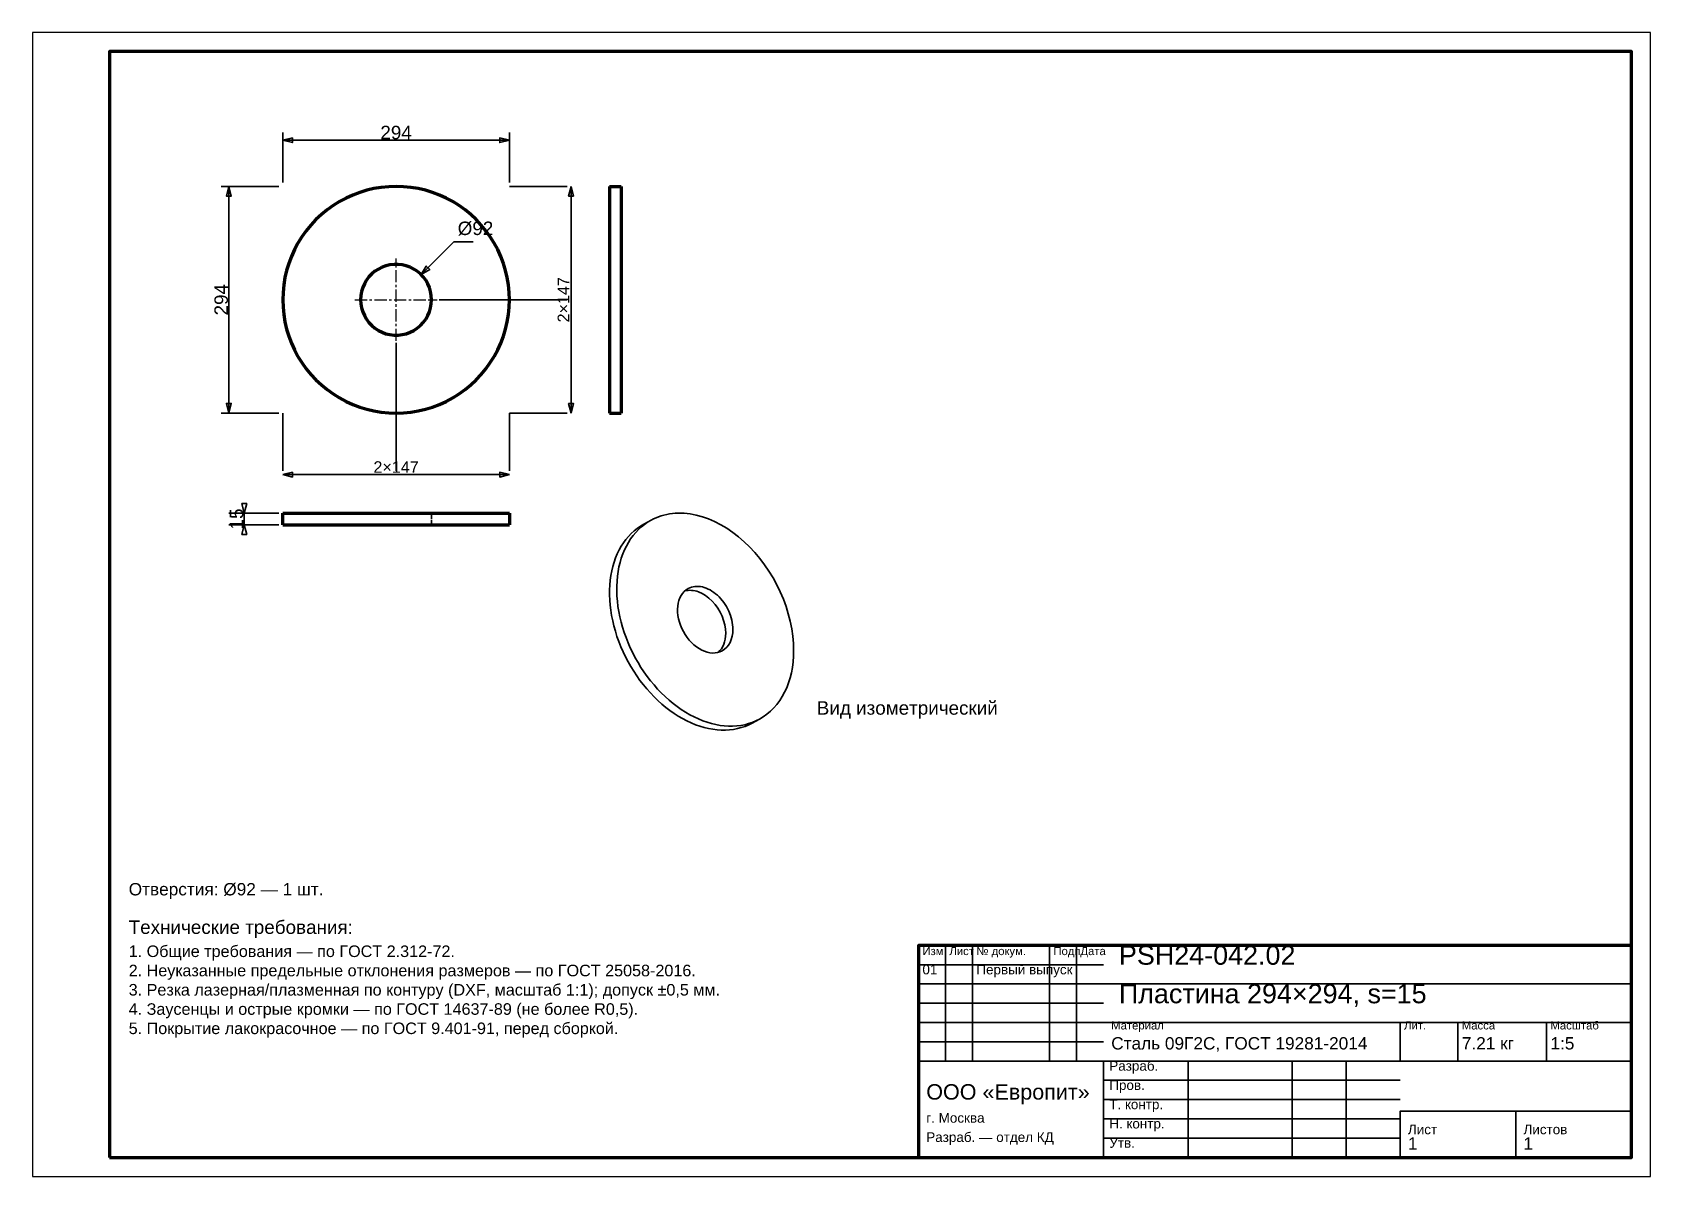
# Model space of a CAD drawing. Header units: millimetres. Extents: x 0 to 420, y 0 to 297.
import ezdxf
from ezdxf.enums import TextEntityAlignment as Align

# ---------------------------------------------------------------- set-up
doc = ezdxf.new("R2010")
doc.units = ezdxf.units.MM
doc.linetypes.add('CENTER', pattern=[5.08, 3.175, -0.635, 0.635, -0.635])
doc.linetypes.add('DASHED', pattern=[1.524, 1.27, -0.254])
doc.styles.add('GOST', font='Arial')

msp = doc.modelspace()

# ---------------------------------------------------------------- linework, layer by layer
at = {"color": 7, "lineweight": 35}
for p, q in [((65, 258), (65, 271)), ((65, 269), (123.8, 269)), ((123.8, 258), (123.8, 271)), ((64, 257), (49, 257)), ((51, 198.2), (51, 257)), ((123.8, 257), (138.8, 257)), ((138.8, 257), (137.8, 257)), ((139.8, 198.2), (139.8, 257)), ((100.91, 234.11), (109.39, 242.59)), ((109.39, 242.59), (114.39, 242.59)), ((105.6, 227.6), (138.8, 227.6)), ((94.4, 216.4), (94.4, 183.2)), ((64, 198.2), (49, 198.2)), ((65, 198.2), (65, 183.2)), ((123.8, 198.2), (123.8, 183.2)), ((123.8, 198.2), (138.8, 198.2)), ((138.8, 198.2), (137.8, 198.2)), ((65, 183.2), (65, 184.2)), ((65, 182.2), (123.8, 182.2)), ((123.8, 183.2), (123.8, 184.2)), ((64, 172.2), (51, 172.2)), ((64, 169.2), (51, 169.2)), ((55, 169.2), (55, 172.2)), ((237, 30), (237, 60)), ((244, 30), (244, 60)), ((264, 30), (264, 60)), ((271, 30), (271, 60)), ((230, 55), (278, 55)), ((230, 50), (278, 50)), ((278, 50), (415, 50)), ((230, 45), (278, 45)), ((230, 40), (278, 40)), ((278, 40), (415, 40)), ((355, 30), (355, 40)), ((370, 30), (370, 40)), ((393, 30), (393, 40)), ((230, 35), (278, 35)), ((230, 30), (278, 30)), ((278, 30), (415, 30)), ((300, 5), (300, 30)), ((327, 5), (327, 30)), ((341, 5), (341, 30)), ((278, 25), (355, 25)), ((278, 20), (355, 20)), ((355, 17), (415, 17)), ((278, 15), (355, 15)), ((278, 10), (355, 10))]:
    msp.add_line(p, q, dxfattribs=at)
at = {"color": 1, "lineweight": 70}
for p, q in [((88.66, 256.44), (86.79, 256)), ((90.56, 256.75), (88.66, 256.44)), ((92.48, 256.94), (90.56, 256.75)), ((94.4, 257), (92.48, 256.94)), ((96.32, 256.94), (94.4, 257)), ((98.24, 256.75), (96.32, 256.94)), ((100.14, 256.44), (98.24, 256.75)), ((102.01, 256), (100.14, 256.44)), ((149.8, 257), (149.8, 256.82)), ((149.8, 257), (152.8, 257)), ((149.8, 256.82), (149.8, 256.26)), ((149.8, 256.26), (149.8, 255.35)), ((152.8, 257), (152.8, 256.82)), ((152.8, 256.82), (152.8, 256.26)), ((152.8, 256.26), (152.8, 255.35)), ((78.07, 252.05), (76.5, 250.92)), ((79.7, 253.06), (78.07, 252.05)), ((81.4, 253.97), (79.7, 253.06)), ((83.15, 254.76), (81.4, 253.97)), ((84.95, 255.44), (83.15, 254.76)), ((86.79, 256), (84.95, 255.44)), ((103.85, 255.44), (102.01, 256)), ((105.65, 254.76), (103.85, 255.44)), ((107.4, 253.97), (105.65, 254.76)), ((109.1, 253.06), (107.4, 253.97)), ((110.73, 252.05), (109.1, 253.06)), ((112.3, 250.92), (110.73, 252.05)), ((149.8, 255.35), (149.8, 254.09)), ((149.8, 254.09), (149.8, 252.49)), ((149.8, 252.49), (149.8, 250.59)), ((152.8, 255.35), (152.8, 254.09)), ((152.8, 254.09), (152.8, 252.49)), ((152.8, 252.49), (152.8, 250.59)), ((73.61, 248.39), (72.3, 246.98)), ((75.02, 249.7), (73.61, 248.39)), ((76.5, 250.92), (75.02, 249.7)), ((113.78, 249.7), (112.3, 250.92)), ((115.19, 248.39), (113.78, 249.7)), ((116.5, 246.98), (115.19, 248.39)), ((149.8, 250.59), (149.8, 248.39)), ((149.8, 248.39), (149.8, 245.93)), ((152.8, 250.59), (152.8, 248.39)), ((152.8, 248.39), (152.8, 245.93)), ((69.95, 243.93), (68.94, 242.3)), ((71.08, 245.5), (69.95, 243.93)), ((72.3, 246.98), (71.08, 245.5)), ((117.72, 245.5), (116.5, 246.98)), ((118.85, 243.93), (117.72, 245.5)), ((119.86, 242.3), (118.85, 243.93)), ((149.8, 245.93), (149.8, 243.24)), ((152.8, 245.93), (152.8, 243.24)), ((68.03, 240.6), (67.24, 238.85)), ((68.94, 242.3), (68.03, 240.6)), ((120.77, 240.6), (119.86, 242.3)), ((121.56, 238.85), (120.77, 240.6)), ((149.8, 243.24), (149.8, 240.36)), ((149.8, 240.36), (149.8, 237.31)), ((152.8, 243.24), (152.8, 240.36)), ((152.8, 240.36), (152.8, 237.31)), ((66, 235.21), (65.56, 233.34)), ((66.56, 237.05), (66, 235.21)), ((67.24, 238.85), (66.56, 237.05)), ((89.8, 235.57), (88.91, 234.98)), ((90.76, 236.05), (89.8, 235.57)), ((91.76, 236.41), (90.76, 236.05)), ((92.8, 236.66), (91.76, 236.41)), ((93.87, 236.78), (92.8, 236.66)), ((94.93, 236.78), (93.87, 236.78)), ((96, 236.66), (94.93, 236.78)), ((97.04, 236.41), (96, 236.66)), ((98.04, 236.05), (97.04, 236.41)), ((99, 235.57), (98.04, 236.05)), ((99.89, 234.98), (99, 235.57)), ((122.24, 237.05), (121.56, 238.85)), ((122.8, 235.21), (122.24, 237.05)), ((123.24, 233.34), (122.8, 235.21)), ((149.8, 237.31), (149.8, 234.14)), ((152.8, 237.31), (152.8, 234.14)), ((65.25, 231.44), (65.06, 229.52)), ((65.56, 233.34), (65.25, 231.44)), ((86.18, 231.73), (85.75, 230.75)), ((86.71, 232.66), (86.18, 231.73)), ((87.35, 233.51), (86.71, 232.66)), ((88.09, 234.29), (87.35, 233.51)), ((88.91, 234.98), (88.09, 234.29)), ((100.71, 234.29), (99.89, 234.98)), ((101.45, 233.51), (100.71, 234.29)), ((102.09, 232.66), (101.45, 233.51)), ((102.62, 231.73), (102.09, 232.66)), ((103.05, 230.75), (102.62, 231.73)), ((123.55, 231.44), (123.24, 233.34)), ((123.74, 229.52), (123.55, 231.44)), ((149.8, 234.14), (149.8, 230.89)), ((152.8, 234.14), (152.8, 230.89)), ((65.06, 229.52), (65, 227.6)), ((65, 227.6), (65.06, 225.68)), ((85.26, 228.67), (85.2, 227.6)), ((85.2, 227.6), (85.26, 226.53)), ((85.45, 229.72), (85.26, 228.67)), ((85.75, 230.75), (85.45, 229.72)), ((103.35, 229.72), (103.05, 230.75)), ((103.54, 228.67), (103.35, 229.72)), ((103.6, 227.6), (103.54, 228.67)), ((103.54, 226.53), (103.6, 227.6)), ((123.8, 227.6), (123.74, 229.52)), ((123.74, 225.68), (123.8, 227.6)), ((149.8, 230.89), (149.8, 227.6)), ((149.8, 227.6), (149.8, 224.31)), ((152.8, 230.89), (152.8, 227.6)), ((152.8, 227.6), (152.8, 224.31)), ((65.06, 225.68), (65.25, 223.76)), ((65.25, 223.76), (65.56, 221.86)), ((85.26, 226.53), (85.45, 225.48)), ((85.45, 225.48), (85.75, 224.45)), ((85.75, 224.45), (86.18, 223.47)), ((86.18, 223.47), (86.71, 222.54)), ((102.09, 222.54), (102.62, 223.47)), ((102.62, 223.47), (103.05, 224.45)), ((103.05, 224.45), (103.35, 225.48)), ((103.35, 225.48), (103.54, 226.53)), ((123.24, 221.86), (123.55, 223.76)), ((123.55, 223.76), (123.74, 225.68)), ((149.8, 224.31), (149.8, 221.06)), ((152.8, 224.31), (152.8, 221.06)), ((65.56, 221.86), (66, 219.99)), ((66, 219.99), (66.56, 218.15)), ((86.71, 222.54), (87.35, 221.69)), ((87.35, 221.69), (88.09, 220.91)), ((88.09, 220.91), (88.91, 220.22)), ((88.91, 220.22), (89.8, 219.63)), ((89.8, 219.63), (90.76, 219.15)), ((90.76, 219.15), (91.76, 218.79)), ((91.76, 218.79), (92.8, 218.54)), ((92.8, 218.54), (93.87, 218.42)), ((93.87, 218.42), (94.93, 218.42)), ((94.93, 218.42), (96, 218.54)), ((96, 218.54), (97.04, 218.79)), ((97.04, 218.79), (98.04, 219.15)), ((98.04, 219.15), (99, 219.63)), ((99, 219.63), (99.89, 220.22)), ((99.89, 220.22), (100.71, 220.91)), ((100.71, 220.91), (101.45, 221.69)), ((101.45, 221.69), (102.09, 222.54)), ((122.24, 218.15), (122.8, 219.99)), ((122.8, 219.99), (123.24, 221.86)), ((149.8, 221.06), (149.8, 217.89)), ((152.8, 221.06), (152.8, 217.89)), ((66.56, 218.15), (67.24, 216.35)), ((67.24, 216.35), (68.03, 214.6)), ((68.03, 214.6), (68.94, 212.9)), ((119.86, 212.9), (120.77, 214.6)), ((120.77, 214.6), (121.56, 216.35)), ((121.56, 216.35), (122.24, 218.15)), ((149.8, 217.89), (149.8, 214.84)), ((149.8, 214.84), (149.8, 211.96)), ((152.8, 217.89), (152.8, 214.84)), ((152.8, 214.84), (152.8, 211.96)), ((68.94, 212.9), (69.95, 211.27)), ((69.95, 211.27), (71.08, 209.7)), ((117.72, 209.7), (118.85, 211.27)), ((118.85, 211.27), (119.86, 212.9)), ((149.8, 211.96), (149.8, 209.27)), ((152.8, 211.96), (152.8, 209.27)), ((71.08, 209.7), (72.3, 208.22)), ((72.3, 208.22), (73.61, 206.81)), ((73.61, 206.81), (75.02, 205.5)), ((113.78, 205.5), (115.19, 206.81)), ((115.19, 206.81), (116.5, 208.22)), ((116.5, 208.22), (117.72, 209.7)), ((149.8, 209.27), (149.8, 206.81)), ((149.8, 206.81), (149.8, 204.61)), ((152.8, 209.27), (152.8, 206.81)), ((152.8, 206.81), (152.8, 204.61)), ((75.02, 205.5), (76.5, 204.28)), ((76.5, 204.28), (78.07, 203.15)), ((78.07, 203.15), (79.7, 202.14)), ((79.7, 202.14), (81.4, 201.23)), ((107.4, 201.23), (109.1, 202.14)), ((109.1, 202.14), (110.73, 203.15)), ((110.73, 203.15), (112.3, 204.28)), ((112.3, 204.28), (113.78, 205.5)), ((149.8, 204.61), (149.8, 202.71)), ((149.8, 202.71), (149.8, 201.11)), ((152.8, 204.61), (152.8, 202.71)), ((152.8, 202.71), (152.8, 201.11)), ((81.4, 201.23), (83.15, 200.44)), ((83.15, 200.44), (84.95, 199.76)), ((84.95, 199.76), (86.79, 199.2)), ((86.79, 199.2), (88.66, 198.76)), ((88.66, 198.76), (90.56, 198.45)), ((90.56, 198.45), (92.48, 198.26)), ((92.48, 198.26), (94.4, 198.2)), ((94.4, 198.2), (96.32, 198.26)), ((96.32, 198.26), (98.24, 198.45)), ((98.24, 198.45), (100.14, 198.76)), ((100.14, 198.76), (102.01, 199.2)), ((102.01, 199.2), (103.85, 199.76)), ((103.85, 199.76), (105.65, 200.44)), ((105.65, 200.44), (107.4, 201.23)), ((149.8, 201.11), (149.8, 199.85)), ((149.8, 199.85), (149.8, 198.94)), ((149.8, 198.94), (149.8, 198.38)), ((149.8, 198.38), (149.8, 198.2)), ((149.8, 198.2), (152.8, 198.2)), ((152.8, 201.11), (152.8, 199.85)), ((152.8, 199.85), (152.8, 198.94)), ((152.8, 198.94), (152.8, 198.38)), ((152.8, 198.38), (152.8, 198.2)), ((65, 172.2), (65.74, 172.2)), ((65, 169.2), (65, 172.2)), ((65, 169.2), (65.74, 169.2)), ((65.74, 172.2), (67.91, 172.2)), ((65.74, 169.2), (67.91, 169.2)), ((67.91, 172.2), (71.41, 172.2)), ((67.91, 169.2), (71.41, 169.2)), ((71.41, 172.2), (76.07, 172.2)), ((71.41, 169.2), (76.07, 169.2)), ((76.07, 172.2), (81.64, 172.2)), ((76.07, 169.2), (81.64, 169.2)), ((81.64, 172.2), (87.86, 172.2)), ((81.64, 169.2), (87.86, 169.2)), ((87.86, 172.2), (94.4, 172.2)), ((87.86, 169.2), (94.4, 169.2)), ((94.4, 172.2), (100.94, 172.2)), ((94.4, 169.2), (100.94, 169.2)), ((100.94, 172.2), (107.16, 172.2)), ((100.94, 169.2), (107.16, 169.2)), ((107.16, 172.2), (112.73, 172.2)), ((107.16, 169.2), (112.73, 169.2)), ((112.73, 172.2), (117.39, 172.2)), ((112.73, 169.2), (117.39, 169.2)), ((117.39, 172.2), (120.89, 172.2)), ((117.39, 169.2), (120.89, 169.2)), ((120.89, 172.2), (123.06, 172.2)), ((120.89, 169.2), (123.06, 169.2)), ((123.06, 172.2), (123.8, 172.2)), ((123.06, 169.2), (123.8, 169.2)), ((123.8, 172.2), (123.8, 169.2))]:
    msp.add_line(p, q, dxfattribs=at)
at = {"color": 5, "linetype": 'DASHED', "lineweight": 35}
for p, q in [((88.66, 256.44), (86.79, 256)), ((90.56, 256.75), (88.66, 256.44)), ((92.48, 256.94), (90.56, 256.75)), ((94.4, 257), (92.48, 256.94)), ((96.32, 256.94), (94.4, 257)), ((98.24, 256.75), (96.32, 256.94)), ((100.14, 256.44), (98.24, 256.75)), ((102.01, 256), (100.14, 256.44)), ((149.8, 256.26), (149.8, 257)), ((149.8, 254.09), (149.8, 256.26)), ((152.8, 256.26), (152.8, 257)), ((152.8, 254.09), (152.8, 256.26)), ((78.07, 252.05), (76.5, 250.92)), ((79.7, 253.06), (78.07, 252.05)), ((81.4, 253.97), (79.7, 253.06)), ((83.15, 254.76), (81.4, 253.97)), ((84.95, 255.44), (83.15, 254.76)), ((86.79, 256), (84.95, 255.44)), ((103.85, 255.44), (102.01, 256)), ((105.65, 254.76), (103.85, 255.44)), ((107.4, 253.97), (105.65, 254.76)), ((109.1, 253.06), (107.4, 253.97)), ((110.73, 252.05), (109.1, 253.06)), ((112.3, 250.92), (110.73, 252.05)), ((149.8, 250.59), (149.8, 254.09)), ((152.8, 250.59), (152.8, 254.09)), ((73.61, 248.39), (72.3, 246.98)), ((75.02, 249.7), (73.61, 248.39)), ((76.5, 250.92), (75.02, 249.7)), ((113.78, 249.7), (112.3, 250.92)), ((115.19, 248.39), (113.78, 249.7)), ((116.5, 246.98), (115.19, 248.39)), ((149.8, 245.93), (149.8, 250.59)), ((152.8, 245.93), (152.8, 250.59)), ((69.95, 243.93), (68.94, 242.3)), ((71.08, 245.5), (69.95, 243.93)), ((72.3, 246.98), (71.08, 245.5)), ((117.72, 245.5), (116.5, 246.98)), ((118.85, 243.93), (117.72, 245.5)), ((119.86, 242.3), (118.85, 243.93)), ((149.8, 240.36), (149.8, 245.93)), ((152.8, 240.36), (152.8, 245.93)), ((68.03, 240.6), (67.24, 238.85)), ((68.94, 242.3), (68.03, 240.6)), ((120.77, 240.6), (119.86, 242.3)), ((121.56, 238.85), (120.77, 240.6)), ((149.8, 234.14), (149.8, 240.36)), ((152.8, 234.14), (152.8, 240.36)), ((66, 235.21), (65.56, 233.34)), ((66.56, 237.05), (66, 235.21)), ((67.24, 238.85), (66.56, 237.05)), ((88.91, 234.98), (89.8, 235.57)), ((89.8, 235.57), (90.76, 236.05)), ((90.76, 236.05), (91.76, 236.41)), ((91.76, 236.41), (92.8, 236.66)), ((92.8, 236.66), (93.87, 236.78)), ((93.87, 236.78), (94.93, 236.78)), ((94.93, 236.78), (96, 236.66)), ((96, 236.66), (97.04, 236.41)), ((97.04, 236.41), (98.04, 236.05)), ((98.04, 236.05), (99, 235.57)), ((99, 235.57), (99.89, 234.98)), ((122.24, 237.05), (121.56, 238.85)), ((122.8, 235.21), (122.24, 237.05)), ((123.24, 233.34), (122.8, 235.21)), ((149.8, 236.74), (149.8, 236.8)), ((149.8, 236.8), (149.8, 236.57)), ((149.8, 236.57), (149.8, 236.74)), ((149.8, 236.28), (149.8, 236.57)), ((149.8, 236.57), (149.8, 235.89)), ((149.8, 235.89), (149.8, 236.28)), ((149.8, 235.39), (149.8, 235.89)), ((149.8, 235.89), (149.8, 234.79)), ((149.8, 234.79), (149.8, 235.39)), ((152.8, 236.57), (152.8, 236.8)), ((152.8, 236.8), (152.8, 236.74)), ((152.8, 236.74), (152.8, 236.57)), ((152.8, 235.89), (152.8, 236.57)), ((152.8, 236.57), (152.8, 236.28)), ((152.8, 236.28), (152.8, 235.89)), ((152.8, 234.79), (152.8, 235.89)), ((152.8, 235.89), (152.8, 235.39)), ((152.8, 235.39), (152.8, 234.79)), ((65.25, 231.44), (65.06, 229.52)), ((65.56, 233.34), (65.25, 231.44)), ((85.75, 230.75), (86.18, 231.73)), ((86.18, 231.73), (86.71, 232.66)), ((86.71, 232.66), (87.35, 233.51)), ((87.35, 233.51), (88.09, 234.29)), ((88.09, 234.29), (88.91, 234.98)), ((99.89, 234.98), (100.71, 234.29)), ((100.71, 234.29), (101.45, 233.51)), ((101.45, 233.51), (102.09, 232.66)), ((102.09, 232.66), (102.62, 231.73)), ((102.62, 231.73), (103.05, 230.75)), ((123.55, 231.44), (123.24, 233.34)), ((123.74, 229.52), (123.55, 231.44)), ((149.8, 234.11), (149.8, 234.79)), ((149.8, 234.79), (149.8, 233.34)), ((149.8, 227.6), (149.8, 234.14)), ((149.8, 233.34), (149.8, 234.11)), ((149.8, 232.49), (149.8, 233.34)), ((149.8, 233.34), (149.8, 231.59)), ((149.8, 231.59), (149.8, 232.49)), ((149.8, 230.64), (149.8, 231.59)), ((149.8, 231.59), (149.8, 229.65)), ((152.8, 233.34), (152.8, 234.79)), ((152.8, 234.79), (152.8, 234.11)), ((152.8, 227.6), (152.8, 234.14)), ((152.8, 234.11), (152.8, 233.34)), ((152.8, 231.59), (152.8, 233.34)), ((152.8, 233.34), (152.8, 232.49)), ((152.8, 232.49), (152.8, 231.59)), ((152.8, 229.65), (152.8, 231.59)), ((152.8, 231.59), (152.8, 230.64)), ((65.06, 229.52), (65, 227.6)), ((65, 227.6), (65.06, 225.68)), ((85.2, 227.6), (85.26, 228.67)), ((85.26, 226.53), (85.2, 227.6)), ((85.26, 228.67), (85.45, 229.72)), ((85.45, 229.72), (85.75, 230.75)), ((103.05, 230.75), (103.35, 229.72)), ((103.35, 229.72), (103.54, 228.67)), ((103.54, 228.67), (103.6, 227.6)), ((103.6, 227.6), (103.54, 226.53)), ((123.8, 227.6), (123.74, 229.52)), ((123.74, 225.68), (123.8, 227.6)), ((149.8, 229.65), (149.8, 230.64)), ((149.8, 228.63), (149.8, 229.65)), ((149.8, 229.65), (149.8, 227.6)), ((149.8, 227.6), (149.8, 228.63)), ((149.8, 227.6), (149.8, 225.55)), ((149.8, 226.57), (149.8, 227.6)), ((149.8, 221.06), (149.8, 227.6)), ((152.8, 230.64), (152.8, 229.65)), ((152.8, 227.6), (152.8, 229.65)), ((152.8, 229.65), (152.8, 228.63)), ((152.8, 228.63), (152.8, 227.6)), ((152.8, 227.6), (152.8, 226.57)), ((152.8, 225.55), (152.8, 227.6)), ((152.8, 221.06), (152.8, 227.6)), ((65.06, 225.68), (65.25, 223.76)), ((65.25, 223.76), (65.56, 221.86)), ((85.45, 225.48), (85.26, 226.53)), ((85.75, 224.45), (85.45, 225.48)), ((86.18, 223.47), (85.75, 224.45)), ((86.71, 222.54), (86.18, 223.47)), ((102.62, 223.47), (102.09, 222.54)), ((103.05, 224.45), (102.62, 223.47)), ((103.35, 225.48), (103.05, 224.45)), ((103.54, 226.53), (103.35, 225.48)), ((123.24, 221.86), (123.55, 223.76)), ((123.55, 223.76), (123.74, 225.68)), ((149.8, 225.55), (149.8, 226.57)), ((149.8, 225.55), (149.8, 223.61)), ((149.8, 224.56), (149.8, 225.55)), ((149.8, 223.61), (149.8, 224.56)), ((149.8, 223.61), (149.8, 221.86)), ((149.8, 222.71), (149.8, 223.61)), ((149.8, 221.86), (149.8, 222.71)), ((152.8, 226.57), (152.8, 225.55)), ((152.8, 225.55), (152.8, 224.56)), ((152.8, 223.61), (152.8, 225.55)), ((152.8, 224.56), (152.8, 223.61)), ((152.8, 223.61), (152.8, 222.71)), ((152.8, 221.86), (152.8, 223.61)), ((152.8, 222.71), (152.8, 221.86)), ((65.56, 221.86), (66, 219.99)), ((66, 219.99), (66.56, 218.15)), ((87.35, 221.69), (86.71, 222.54)), ((88.09, 220.91), (87.35, 221.69)), ((88.91, 220.22), (88.09, 220.91)), ((89.8, 219.63), (88.91, 220.22)), ((90.76, 219.15), (89.8, 219.63)), ((91.76, 218.79), (90.76, 219.15)), ((92.8, 218.54), (91.76, 218.79)), ((93.87, 218.42), (92.8, 218.54)), ((94.93, 218.42), (93.87, 218.42)), ((96, 218.54), (94.93, 218.42)), ((97.04, 218.79), (96, 218.54)), ((98.04, 219.15), (97.04, 218.79)), ((99, 219.63), (98.04, 219.15)), ((99.89, 220.22), (99, 219.63)), ((100.71, 220.91), (99.89, 220.22)), ((101.45, 221.69), (100.71, 220.91)), ((102.09, 222.54), (101.45, 221.69)), ((122.24, 218.15), (122.8, 219.99)), ((122.8, 219.99), (123.24, 221.86)), ((149.8, 221.86), (149.8, 220.41)), ((149.8, 221.09), (149.8, 221.86)), ((149.8, 220.41), (149.8, 221.09)), ((149.8, 214.84), (149.8, 221.06)), ((149.8, 220.41), (149.8, 219.31)), ((149.8, 219.81), (149.8, 220.41)), ((149.8, 219.31), (149.8, 219.81)), ((149.8, 219.31), (149.8, 218.63)), ((149.8, 218.92), (149.8, 219.31)), ((149.8, 218.63), (149.8, 218.92)), ((149.8, 218.63), (149.8, 218.4)), ((149.8, 218.46), (149.8, 218.63)), ((149.8, 218.4), (149.8, 218.46)), ((152.8, 221.86), (152.8, 221.09)), ((152.8, 220.41), (152.8, 221.86)), ((152.8, 221.09), (152.8, 220.41)), ((152.8, 214.84), (152.8, 221.06)), ((152.8, 220.41), (152.8, 219.81)), ((152.8, 219.31), (152.8, 220.41)), ((152.8, 219.81), (152.8, 219.31)), ((152.8, 219.31), (152.8, 218.92)), ((152.8, 218.63), (152.8, 219.31)), ((152.8, 218.92), (152.8, 218.63)), ((152.8, 218.63), (152.8, 218.46)), ((152.8, 218.4), (152.8, 218.63)), ((152.8, 218.46), (152.8, 218.4)), ((66.56, 218.15), (67.24, 216.35)), ((67.24, 216.35), (68.03, 214.6)), ((68.03, 214.6), (68.94, 212.9)), ((119.86, 212.9), (120.77, 214.6)), ((120.77, 214.6), (121.56, 216.35)), ((121.56, 216.35), (122.24, 218.15)), ((149.8, 209.27), (149.8, 214.84)), ((152.8, 209.27), (152.8, 214.84)), ((68.94, 212.9), (69.95, 211.27)), ((69.95, 211.27), (71.08, 209.7)), ((117.72, 209.7), (118.85, 211.27)), ((118.85, 211.27), (119.86, 212.9)), ((71.08, 209.7), (72.3, 208.22)), ((72.3, 208.22), (73.61, 206.81)), ((73.61, 206.81), (75.02, 205.5)), ((113.78, 205.5), (115.19, 206.81)), ((115.19, 206.81), (116.5, 208.22)), ((116.5, 208.22), (117.72, 209.7)), ((149.8, 204.61), (149.8, 209.27)), ((152.8, 204.61), (152.8, 209.27)), ((75.02, 205.5), (76.5, 204.28)), ((76.5, 204.28), (78.07, 203.15)), ((78.07, 203.15), (79.7, 202.14)), ((79.7, 202.14), (81.4, 201.23)), ((107.4, 201.23), (109.1, 202.14)), ((109.1, 202.14), (110.73, 203.15)), ((110.73, 203.15), (112.3, 204.28)), ((112.3, 204.28), (113.78, 205.5)), ((149.8, 201.11), (149.8, 204.61)), ((152.8, 201.11), (152.8, 204.61)), ((81.4, 201.23), (83.15, 200.44)), ((83.15, 200.44), (84.95, 199.76)), ((84.95, 199.76), (86.79, 199.2)), ((86.79, 199.2), (88.66, 198.76)), ((88.66, 198.76), (90.56, 198.45)), ((90.56, 198.45), (92.48, 198.26)), ((92.48, 198.26), (94.4, 198.2)), ((94.4, 198.2), (96.32, 198.26)), ((96.32, 198.26), (98.24, 198.45)), ((98.24, 198.45), (100.14, 198.76)), ((100.14, 198.76), (102.01, 199.2)), ((102.01, 199.2), (103.85, 199.76)), ((103.85, 199.76), (105.65, 200.44)), ((105.65, 200.44), (107.4, 201.23)), ((149.8, 198.94), (149.8, 201.11)), ((149.8, 198.2), (149.8, 198.94)), ((152.8, 198.94), (152.8, 201.11)), ((152.8, 198.2), (152.8, 198.94)), ((65.74, 172.2), (65, 172.2)), ((65.74, 169.2), (65, 169.2)), ((67.91, 172.2), (65.74, 172.2)), ((67.91, 169.2), (65.74, 169.2)), ((71.41, 172.2), (67.91, 172.2)), ((71.41, 169.2), (67.91, 169.2)), ((76.07, 172.2), (71.41, 172.2)), ((76.07, 169.2), (71.41, 169.2)), ((81.64, 172.2), (76.07, 172.2)), ((81.64, 169.2), (76.07, 169.2)), ((87.86, 172.2), (81.64, 172.2)), ((87.86, 169.2), (81.64, 169.2)), ((85.43, 172.2), (85.2, 172.2)), ((85.2, 172.2), (85.43, 172.2)), ((85.43, 169.2), (85.2, 169.2)), ((85.2, 169.2), (85.43, 169.2)), ((86.11, 172.2), (85.43, 172.2)), ((85.43, 172.2), (86.11, 172.2)), ((86.11, 169.2), (85.43, 169.2)), ((85.43, 169.2), (86.11, 169.2)), ((87.21, 172.2), (86.11, 172.2)), ((86.11, 172.2), (87.21, 172.2)), ((87.21, 169.2), (86.11, 169.2)), ((86.11, 169.2), (87.21, 169.2)), ((88.66, 172.2), (87.21, 172.2)), ((87.21, 172.2), (88.66, 172.2)), ((88.66, 169.2), (87.21, 169.2)), ((87.21, 169.2), (88.66, 169.2)), ((94.4, 172.2), (87.86, 172.2)), ((94.4, 169.2), (87.86, 169.2)), ((90.41, 172.2), (88.66, 172.2)), ((88.66, 172.2), (90.41, 172.2)), ((90.41, 169.2), (88.66, 169.2)), ((88.66, 169.2), (90.41, 169.2)), ((92.35, 172.2), (90.41, 172.2)), ((90.41, 172.2), (92.35, 172.2)), ((92.35, 169.2), (90.41, 169.2)), ((90.41, 169.2), (92.35, 169.2)), ((94.4, 172.2), (92.35, 172.2)), ((92.35, 172.2), (94.4, 172.2)), ((94.4, 169.2), (92.35, 169.2)), ((92.35, 169.2), (94.4, 169.2)), ((96.45, 172.2), (94.4, 172.2)), ((94.4, 172.2), (96.45, 172.2)), ((100.94, 172.2), (94.4, 172.2)), ((96.45, 169.2), (94.4, 169.2)), ((94.4, 169.2), (96.45, 169.2)), ((100.94, 169.2), (94.4, 169.2)), ((98.39, 172.2), (96.45, 172.2)), ((96.45, 172.2), (98.39, 172.2)), ((98.39, 169.2), (96.45, 169.2)), ((96.45, 169.2), (98.39, 169.2)), ((100.14, 172.2), (98.39, 172.2)), ((98.39, 172.2), (100.14, 172.2)), ((100.14, 169.2), (98.39, 169.2)), ((98.39, 169.2), (100.14, 169.2)), ((101.59, 172.2), (100.14, 172.2)), ((100.14, 172.2), (101.59, 172.2)), ((101.59, 169.2), (100.14, 169.2)), ((100.14, 169.2), (101.59, 169.2)), ((107.16, 172.2), (100.94, 172.2)), ((107.16, 169.2), (100.94, 169.2)), ((102.69, 172.2), (101.59, 172.2)), ((101.59, 172.2), (102.69, 172.2)), ((102.69, 169.2), (101.59, 169.2)), ((101.59, 169.2), (102.69, 169.2)), ((103.37, 172.2), (102.69, 172.2)), ((102.69, 172.2), (103.37, 172.2)), ((103.37, 169.2), (102.69, 169.2)), ((102.69, 169.2), (103.37, 169.2)), ((103.6, 172.2), (103.37, 172.2)), ((103.37, 172.2), (103.6, 172.2)), ((103.6, 169.2), (103.37, 169.2)), ((103.37, 169.2), (103.6, 169.2)), ((103.6, 169.2), (103.6, 172.2)), ((112.73, 172.2), (107.16, 172.2)), ((112.73, 169.2), (107.16, 169.2)), ((117.39, 172.2), (112.73, 172.2)), ((117.39, 169.2), (112.73, 169.2)), ((120.89, 172.2), (117.39, 172.2)), ((120.89, 169.2), (117.39, 169.2)), ((123.06, 172.2), (120.89, 172.2)), ((123.06, 169.2), (120.89, 169.2)), ((123.8, 172.2), (123.06, 172.2)), ((123.8, 169.2), (123.06, 169.2))]:
    msp.add_line(p, q, dxfattribs=at)
at = {"color": 4, "linetype": 'CENTER', "lineweight": 25}
for p, q in [((94.4, 216.9), (94.4, 238.3)), ((83.7, 227.6), (105.1, 227.6))]:
    msp.add_line(p, q, dxfattribs=at)
at = {"color": 1, "lineweight": 35}
for p, q in [((156.18, 167.63), (156.98, 168.26)), ((156.98, 168.26), (157.82, 168.84)), ((157.29, 167.95), (158.05, 168.65)), ((157.82, 168.84), (158.69, 169.36)), ((158.05, 168.65), (158.85, 169.28)), ((160.56, 170.38), (158.69, 169.36)), ((158.85, 169.28), (159.69, 169.86)), ((159.69, 169.86), (160.56, 170.38)), ((160.56, 170.38), (161.2, 170.71)), ((161.2, 170.71), (161.86, 171)), ((161.86, 171), (162.53, 171.27)), ((162.53, 171.27), (163.22, 171.5)), ((163.22, 171.5), (163.92, 171.7)), ((163.92, 171.7), (164.64, 171.87)), ((164.64, 171.87), (165.36, 172)), ((165.36, 172), (166.1, 172.1)), ((166.1, 172.1), (166.85, 172.17)), ((166.85, 172.17), (167.6, 172.2)), ((167.6, 172.2), (168.37, 172.2)), ((168.37, 172.2), (169.14, 172.17)), ((169.14, 172.17), (169.92, 172.1)), ((169.92, 172.1), (170.71, 172)), ((170.71, 172), (172.29, 171.7)), ((172.29, 171.7), (173.89, 171.26)), ((173.89, 171.26), (175.49, 170.7)), ((175.49, 170.7), (177.08, 170.01)), ((177.08, 170.01), (178.67, 169.2)), ((178.67, 169.2), (180.23, 168.27)), ((180.23, 168.27), (181.77, 167.22)), ((152.82, 163.61), (153.4, 164.52)), ((153.4, 164.52), (154.03, 165.38)), ((154.03, 165.38), (154.7, 166.18)), ((154.16, 163.67), (154.69, 164.63)), ((154.69, 164.63), (155.27, 165.54)), ((154.7, 166.18), (155.42, 166.93)), ((155.27, 165.54), (155.9, 166.4)), ((155.42, 166.93), (156.18, 167.63)), ((155.9, 166.4), (156.58, 167.2)), ((156.58, 167.2), (157.29, 167.95)), ((181.77, 167.22), (183.27, 166.06)), ((183.27, 166.06), (184.73, 164.8)), ((184.73, 164.8), (186.14, 163.44)), ((150.98, 159.51), (151.36, 160.6)), ((151.36, 160.6), (151.8, 161.65)), ((151.8, 161.65), (152.28, 162.65)), ((152.28, 162.65), (152.82, 163.61)), ((152.52, 159.41), (152.85, 160.53)), ((152.85, 160.53), (153.24, 161.62)), ((153.24, 161.62), (153.67, 162.67)), ((153.67, 162.67), (154.16, 163.67)), ((186.14, 163.44), (187.5, 161.98)), ((187.5, 161.98), (188.79, 160.45)), ((188.79, 160.45), (190.01, 158.83)), ((149.98, 154.8), (150.15, 156.03)), ((150.15, 156.03), (150.37, 157.23)), ((150.37, 157.23), (150.65, 158.39)), ((150.65, 158.39), (150.98, 159.51)), ((151.74, 154.57), (151.85, 155.83)), ((151.85, 155.83), (152.02, 157.05)), ((152.02, 157.05), (152.24, 158.25)), ((152.24, 158.25), (152.52, 159.41)), ((190.01, 158.83), (191.16, 157.15)), ((191.16, 157.15), (192.23, 155.41)), ((192.23, 155.41), (193.21, 153.61)), ((149.8, 152.28), (149.86, 153.55)), ((149.8, 150.98), (149.8, 152.28)), ((149.86, 153.55), (149.98, 154.8)), ((151.67, 152), (151.68, 153.3)), ((151.73, 150.68), (151.67, 152)), ((151.68, 153.3), (151.74, 154.57)), ((168.77, 151.39), (168.39, 150.84)), ((169.2, 151.88), (168.77, 151.39)), ((169.69, 152.3), (169.2, 151.88)), ((169.35, 152.02), (169.76, 152.11)), ((170.23, 152.64), (169.69, 152.3)), ((169.76, 152.11), (170.19, 152.17)), ((170.19, 152.17), (170.63, 152.19)), ((170.63, 152.83), (170.23, 152.64)), ((171.06, 152.99), (170.63, 152.83)), ((170.63, 152.19), (171.08, 152.17)), ((171.5, 153.1), (171.06, 152.99)), ((171.08, 152.17), (171.53, 152.12)), ((171.96, 153.18), (171.5, 153.1)), ((171.53, 152.12), (171.99, 152.04)), ((172.43, 153.21), (171.96, 153.18)), ((171.99, 152.04), (172.45, 151.92)), ((172.91, 153.2), (172.43, 153.21)), ((172.45, 151.92), (172.91, 151.76)), ((173.4, 153.14), (172.91, 153.2)), ((172.91, 151.76), (173.84, 151.35)), ((173.9, 153.05), (173.4, 153.14)), ((173.84, 151.35), (174.74, 150.8)), ((174.4, 152.92), (173.9, 153.05)), ((174.9, 152.74), (174.4, 152.92)), ((175.4, 152.52), (174.9, 152.74)), ((175.89, 152.27), (175.4, 152.52)), ((176.38, 151.98), (175.89, 152.27)), ((176.86, 151.65), (176.38, 151.98)), ((177.33, 151.29), (176.86, 151.65)), ((177.79, 150.89), (177.33, 151.29)), ((193.21, 153.61), (194.11, 151.77)), ((194.11, 151.77), (194.91, 149.89)), ((149.85, 149.66), (149.8, 150.98)), ((149.96, 148.33), (149.85, 149.66)), ((150.12, 146.99), (149.96, 148.33)), ((151.83, 149.35), (151.73, 150.68)), ((151.99, 148.01), (151.83, 149.35)), ((152.21, 146.66), (151.99, 148.01)), ((167.5, 148.08), (167.45, 147.29)), ((167.45, 147.29), (167.46, 146.48)), ((167.62, 148.84), (167.5, 148.08)), ((167.81, 149.56), (167.62, 148.84)), ((168.07, 150.23), (167.81, 149.56)), ((168.39, 150.84), (168.07, 150.23)), ((174.74, 150.8), (175.61, 150.14)), ((175.61, 150.14), (176.44, 149.36)), ((176.44, 149.36), (177.2, 148.49)), ((177.2, 148.49), (177.89, 147.54)), ((178.23, 150.47), (177.79, 150.89)), ((177.89, 147.54), (178.49, 146.52)), ((178.65, 150.01), (178.23, 150.47)), ((179.44, 149.03), (178.65, 150.01)), ((180.14, 147.95), (179.44, 149.03)), ((180.72, 146.81), (180.14, 147.95)), ((194.91, 149.89), (195.61, 147.99)), ((195.61, 147.99), (196.2, 146.07)), ((150.34, 145.64), (150.12, 146.99)), ((150.61, 144.29), (150.34, 145.64)), ((150.93, 142.93), (150.61, 144.29)), ((151.31, 141.57), (150.93, 142.93)), ((152.48, 145.31), (152.21, 146.66)), ((152.8, 143.95), (152.48, 145.31)), ((153.18, 142.59), (152.8, 143.95)), ((167.46, 146.48), (167.54, 145.64)), ((167.54, 145.64), (167.7, 144.79)), ((167.7, 144.79), (167.92, 143.94)), ((167.92, 143.94), (168.2, 143.1)), ((168.2, 143.1), (168.54, 142.27)), ((178.49, 146.52), (179, 145.45)), ((179, 145.45), (179.4, 144.34)), ((179.4, 144.34), (179.7, 143.23)), ((179.7, 143.23), (179.88, 142.12)), ((181.19, 145.63), (180.72, 146.81)), ((181.38, 145.03), (181.19, 145.63)), ((181.53, 144.43), (181.38, 145.03)), ((181.65, 143.83), (181.53, 144.43)), ((181.74, 143.23), (181.65, 143.83)), ((181.79, 142.64), (181.74, 143.23)), ((196.2, 146.07), (196.7, 144.15)), ((196.7, 144.15), (197.08, 142.22)), ((151.73, 140.22), (151.31, 141.57)), ((152.21, 138.88), (151.73, 140.22)), ((152.74, 137.55), (152.21, 138.88)), ((153.61, 141.24), (153.18, 142.59)), ((154.09, 139.9), (153.61, 141.24)), ((154.61, 138.57), (154.09, 139.9)), ((168.54, 142.27), (168.95, 141.47)), ((168.95, 141.47), (169.41, 140.69)), ((169.41, 140.69), (169.92, 139.95)), ((169.92, 139.95), (170.47, 139.25)), ((170.47, 139.25), (171.06, 138.61)), ((171.06, 138.61), (171.69, 138.02)), ((179.66, 138.84), (179.44, 138.19)), ((179.81, 139.54), (179.66, 138.84)), ((179.91, 140.27), (179.81, 139.54)), ((179.88, 142.12), (179.94, 141.03)), ((179.94, 141.03), (179.91, 140.27)), ((180.68, 137.98), (181.08, 138.67)), ((181.08, 138.67), (181.39, 139.42)), ((181.39, 139.42), (181.62, 140.25)), ((181.62, 140.25), (181.76, 141.13)), ((181.76, 141.13), (181.81, 142.05)), ((181.81, 142.05), (181.79, 142.64)), ((197.08, 142.22), (197.36, 140.31)), ((197.36, 140.31), (197.53, 138.42)), ((153.32, 136.23), (152.74, 137.55)), ((153.94, 134.93), (153.32, 136.23)), ((154.61, 133.65), (153.94, 134.93)), ((155.19, 137.25), (154.61, 138.57)), ((155.81, 135.95), (155.19, 137.25)), ((156.48, 134.67), (155.81, 135.95)), ((157.19, 133.42), (156.48, 134.67)), ((171.69, 138.02), (172.35, 137.5)), ((172.35, 137.5), (173.03, 137.04)), ((173.03, 137.04), (173.72, 136.66)), ((173.72, 136.66), (174.43, 136.35)), ((174.43, 136.35), (175.13, 136.12)), ((175.13, 136.12), (175.83, 135.98)), ((175.83, 135.98), (176.52, 135.91)), ((176.52, 135.91), (177.19, 135.93)), ((177.19, 135.93), (177.83, 136.03)), ((177.83, 136.03), (178.45, 136.21)), ((178.46, 136.52), (178.03, 136.08)), ((178.45, 136.21), (179.03, 136.48)), ((178.84, 137.02), (178.46, 136.52)), ((179.17, 137.58), (178.84, 137.02)), ((179.03, 136.48), (179.64, 136.88)), ((179.44, 138.19), (179.17, 137.58)), ((179.64, 136.88), (180.2, 137.39)), ((180.2, 137.39), (180.68, 137.98)), ((197.55, 135.06), (197.44, 133.6)), ((197.53, 138.42), (197.58, 136.56)), ((197.58, 136.56), (197.55, 135.06)), ((155.32, 132.4), (154.61, 133.65)), ((156.07, 131.17), (155.32, 132.4)), ((156.87, 129.97), (156.07, 131.17)), ((157.95, 132.19), (157.19, 133.42)), ((158.74, 130.99), (157.95, 132.19)), ((159.57, 129.83), (158.74, 130.99)), ((196.99, 130.78), (196.66, 129.44)), ((197.25, 132.17), (196.99, 130.78)), ((197.44, 133.6), (197.25, 132.17)), ((157.7, 128.81), (156.87, 129.97)), ((158.57, 127.68), (157.7, 128.81)), ((159.47, 126.58), (158.57, 127.68)), ((160.4, 125.53), (159.47, 126.58)), ((160.44, 128.7), (159.57, 129.83)), ((161.34, 127.61), (160.44, 128.7)), ((162.28, 126.55), (161.34, 127.61)), ((163.24, 125.55), (162.28, 126.55)), ((195.78, 126.91), (195.24, 125.73)), ((196.26, 128.15), (195.78, 126.91)), ((196.66, 129.44), (196.26, 128.15)), ((161.37, 124.53), (160.4, 125.53)), ((162.36, 123.56), (161.37, 124.53)), ((163.38, 122.65), (162.36, 123.56)), ((164.24, 124.58), (163.24, 125.55)), ((164.42, 121.79), (163.38, 122.65)), ((165.25, 123.67), (164.24, 124.58)), ((166.29, 122.81), (165.25, 123.67)), ((167.35, 122), (166.29, 122.81)), ((168.43, 121.24), (167.35, 122)), ((193.22, 122.56), (192.43, 121.64)), ((193.96, 123.55), (193.22, 122.56)), ((194.63, 124.6), (193.96, 123.55)), ((195.24, 125.73), (194.63, 124.6)), ((165.48, 120.98), (164.42, 121.79)), ((166.55, 120.22), (165.48, 120.98)), ((167.65, 119.52), (166.55, 120.22)), ((168.75, 118.88), (167.65, 119.52)), ((169.52, 120.54), (168.43, 121.24)), ((169.87, 118.29), (168.75, 118.88)), ((170.63, 119.9), (169.52, 120.54)), ((170.99, 117.77), (169.87, 118.29)), ((171.74, 119.31), (170.63, 119.9)), ((172.11, 117.31), (170.99, 117.77)), ((172.86, 118.79), (171.74, 119.31)), ((173.99, 118.33), (172.86, 118.79)), ((175.11, 117.93), (173.99, 118.33)), ((176.24, 117.6), (175.11, 117.93)), ((186.84, 117.9), (185.87, 117.57)), ((186.82, 117.72), (185.91, 117.27)), ((188.69, 118.74), (186.82, 117.72)), ((187.78, 118.29), (186.84, 117.9)), ((188.69, 118.74), (187.78, 118.29)), ((189.7, 119.34), (188.69, 118.74)), ((190.66, 120.03), (189.7, 119.34)), ((191.57, 120.8), (190.66, 120.03)), ((192.43, 121.64), (191.57, 120.8)), ((173.24, 116.91), (172.11, 117.31)), ((174.36, 116.58), (173.24, 116.91)), ((175.49, 116.31), (174.36, 116.58)), ((176.6, 116.11), (175.49, 116.31)), ((177.36, 117.33), (176.24, 117.6)), ((177.71, 115.97), (176.6, 116.11)), ((178.48, 117.13), (177.36, 117.33)), ((178.8, 115.9), (177.71, 115.97)), ((179.58, 116.99), (178.48, 117.13)), ((179.88, 115.9), (178.8, 115.9)), ((180.67, 116.92), (179.58, 116.99)), ((180.94, 115.96), (179.88, 115.9)), ((181.75, 116.92), (180.67, 116.92)), ((181.98, 116.09), (180.94, 115.96)), ((182.82, 116.98), (181.75, 116.92)), ((183.01, 116.29), (181.98, 116.09)), ((183.86, 117.11), (182.82, 116.98)), ((184, 116.55), (183.01, 116.29)), ((184.88, 117.31), (183.86, 117.11)), ((184.97, 116.87), (184, 116.55)), ((185.87, 117.57), (184.88, 117.31)), ((185.91, 117.27), (184.97, 116.87))]:
    msp.add_line(p, q, dxfattribs=at)
at = {"color": 7, "lineweight": 25}
msp.add_lwpolyline([(0, 0), (420, 0), (420, 297), (0, 297)], close=True, dxfattribs=at)
at = {"color": 7, "lineweight": 70}
for points in [[(20, 5), (415, 5), (415, 292), (20, 292)], [(230, 5), (415, 5), (415, 60), (230, 60)]]:
    msp.add_lwpolyline(points, close=True, dxfattribs=at)
at = {"color": 7, "lineweight": 35}
for points in [[(65, 269), (67.5, 268.38), (67.5, 269.62)], [(123.8, 269), (121.3, 269.62), (121.3, 268.38)], [(51, 257), (50.38, 254.5), (51.62, 254.5)], [(139.8, 257), (139.18, 254.5), (140.43, 254.5)], [(100.91, 234.11), (103.12, 235.43), (102.23, 236.32)], [(51, 198.2), (51.62, 200.7), (50.38, 200.7)], [(139.8, 198.2), (140.43, 200.7), (139.18, 200.7)], [(65, 182.2), (67.5, 181.57), (67.5, 182.82)], [(123.8, 182.2), (121.3, 182.82), (121.3, 181.57)], [(55, 172.2), (55.62, 174.7), (54.38, 174.7)], [(55, 169.2), (54.38, 166.7), (55.62, 166.7)], [(230, 5), (278, 5), (278, 30), (230, 30)], [(355, 5), (385, 5), (385, 17), (355, 17)], [(385, 5), (415, 5), (415, 17), (385, 17)]]:
    msp.add_lwpolyline(points, close=True, dxfattribs=at)

# ---------------------------------------------------------------- texts
at = {"color": 7, "style": 'GOST'}
for s, height, p in [('294', 3.5, (94.4, 271)), ('2×147', 3, (94.4, 184.2))]:
    msp.add_text(s, height=height, dxfattribs=at).set_placement(p, align=Align.MIDDLE)
msp.add_text('Ø92', height=3.5, dxfattribs=at).set_placement((110.39, 244.39))
for s, height, p in [('294', 3.5, (49, 227.6)), ('2×147', 3, (137.8, 227.6)), ('15', 3.5, (53, 170.7))]:
    msp.add_text(s, height=height, rotation=90, dxfattribs=at).set_placement(p, align=Align.MIDDLE)
at = {"color": 3, "style": 'GOST'}
for s, height, p in [('Вид изометрический', 3.5, (203.58, 119.9)), ('Технические требования:', 3.5, (25, 63)), ('1. Общие требования — по ГОСТ 2.312-72.', 3, (25, 57)), ('Изм.', 2.1, (231, 57.5)), ('Лист', 2.1, (238, 57.5)), ('№ докум.', 2.1, (245, 57.5)), ('Подп.', 2.1, (265, 57.5)), ('Дата', 2.1, (272, 57.5)), ('PSH24-042.02', 5, (282, 55)), ('2. Неуказанные предельные отклонения размеров — по ГОСТ 25058-2016.', 3, (25, 52)), ('01', 2.5, (231, 52.5)), ('Первый выпуск', 2.5, (245, 52.5)), ('3. Резка лазерная/плазменная по контуру (DXF, масштаб 1:1); допуск ±0,5 мм.', 3, (25, 47)), ('Пластина 294×294, s=15', 5, (282, 45)), ('4. Заусенцы и острые кромки — по ГОСТ 14637-89 (не более R0,5).', 3, (25, 42)), ('5. Покрытие лакокрасочное — по ГОСТ 9.401-91, перед сборкой.', 3, (25, 37)), ('Материал', 2.1, (280, 38.2)), ('Лит.', 2.1, (356, 38.2)), ('Масса', 2.1, (371, 38.2)), ('Масштаб', 2.1, (394, 38.2)), ('Сталь 09Г2С, ГОСТ 19281-2014', 3.2, (280, 33)), ('7.21 кг', 3.2, (371, 33)), ('1:5', 3.2, (394, 33)), ('Разраб.', 2.5, (279.5, 27.5)), ('ООО «Европит»', 4, (232, 20)), ('Пров.', 2.5, (279.5, 22.5)), ('Т. контр.', 2.5, (279.5, 17.5)), ('г. Москва', 2.5, (232, 14)), ('Н. контр.', 2.5, (279.5, 12.5)), ('Лист', 2.5, (357, 11)), ('Листов', 2.5, (387, 11)), ('Разраб. — отдел КД', 2.5, (232, 9)), ('Утв.', 2.5, (279.5, 7.5)), ('1', 3.2, (357, 7)), ('1', 3.2, (387, 7))]:
    msp.add_text(s, height=height, dxfattribs=at).set_placement(p)
at = {"color": 6, "style": 'GOST'}
msp.add_text('Отверстия: Ø92 — 1 шт.', height=3.2, dxfattribs=at).set_placement((25, 73))

doc.saveas('drawing.dxf')
